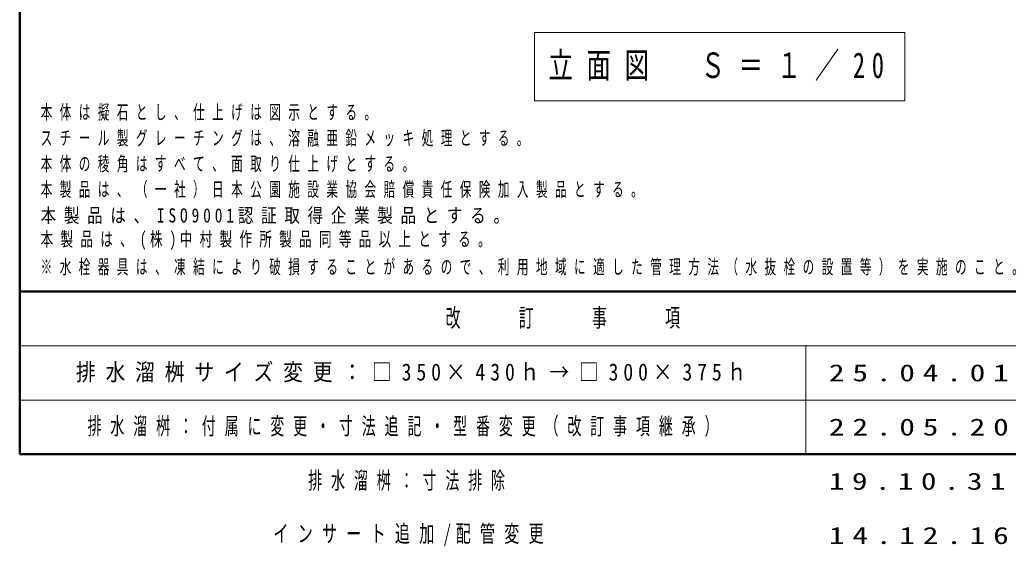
# Model space of a CAD drawing. Units: millimetres on the paper, scale 1:20. Extents: x -385 to 0, y -12 to 267.
# Drawn here: x -385 to -257.3, y -11.9 to 56.1 of the extents above; entities that cross this region are included whole.
import ezdxf

# ---------------------------------------------------------------- set-up
doc = ezdxf.new("R2010")
doc.units = ezdxf.units.MM
doc.layers.add('1_20', color=7, linetype='Continuous', lineweight=13)
doc.layers.add('LY_5', color=7, linetype='Continuous', lineweight=13)
doc.layers.add('99', color=7, linetype='Continuous')
doc.layers.add('CLASS1', color=7, linetype='Continuous')
doc.styles.add('ＭＳ ゴシック', font='')
doc.styles.get('ＭＳ ゴシック').set_extended_font_data('MS Gothic')

msp = doc.modelspace()

# ---------------------------------------------------------------- linework, layer by layer
at = {"layer": '1_20'}
for p, q in [((-318.517, 54.437), (-318.517, 45.637)), ((-270.717, 54.437), (-318.517, 54.437)), ((-270.717, 45.637), (-270.717, 54.437)), ((-318.517, 45.637), (-270.717, 45.637))]:
    msp.add_line(p, q, dxfattribs=at)
at = {"layer": 'LY_5', "lineweight": 50}
for p, q in [((-385, 267), (-385, 0)), ((-385, 21), (0, 21)), ((-385, 0), (0, 0))]:
    msp.add_line(p, q, dxfattribs=at)
at = {"layer": 'LY_5'}
for p, q in [((-385, 14), (-243.5, 14)), ((-283.5, 14), (-283.5, 0)), ((-385, 7), (-243.5, 7))]:
    msp.add_line(p, q, dxfattribs=at)

# ---------------------------------------------------------------- texts
at = {"layer": '1_20', "insert": (-294.617, 50.037), "char_height": 3.299, "attachment_point": 5, "style": 'ＭＳ ゴシック'}
msp.add_mtext('\\T1.56;\\W0.7;立面図\u3000Ｓ＝１／20', dxfattribs=at)
at = {"layer": '99', "char_height": 2.199, "attachment_point": 4, "style": 'ＭＳ ゴシック'}
for s, insert in [('\\T1.5;\\W0.85;排水溜桝サイズ変更：□350×430ｈ→□300×375ｈ', (-377.75, 10.5)), ('\\T1.5;\\W1.35;25.04.01', (-280.5, 10.5)), ('\\T1.64;\\W0.6;排水溜桝：付属に変更・寸法追記・型番変更（改訂事項継承）', (-376.25, 3.5)), ('\\T1.5;\\W1.35;22.05.20', (-280.5, 3.5)), ('\\T1.64;\\W0.6;排水溜桝：寸法排除', (-347.75, -3.5)), ('\\T1.47;\\W1.35;19.10.31', (-280.5, -3.5)), ('\\T1.61;\\W0.65;インサート追加/配管変更', (-352.25, -10.5)), ('\\T1.5;\\W1.35;14.12.16', (-280.5, -10.5))]:
    msp.add_mtext(s, dxfattribs=dict(at, insert=insert))
at = {"layer": 'CLASS1', "char_height": 1.833, "attachment_point": 7, "style": 'ＭＳ ゴシック'}
for s, insert in [('\\T1.64;\\W0.6;本体は擬石とし、仕上げは図示とする。', (-382.305, 43.054)), ('\\T1.64;\\W0.6;スチール製グレーチングは、溶融亜鉛メッキ処理とする。', (-382.305, 39.72)), ('\\T1.64;\\W0.6;本体の稜角はすべて、面取り仕上げとする。', (-382.305, 36.387)), ('\\T1.64;\\W0.6;本製品は、（一社）日本公園施設業協会賠償責任保険加入製品とする。', (-382.305, 33.054)), ('\\T1.5;\\W0.8;本製品は、ISO9001認証取得企業製品とする。', (-382.305, 29.72)), ('\\T1.58;\\W0.65;本製品は、(株)中村製作所製品同等品以上とする。', (-382.305, 26.387)), ('\\T1.64;\\W0.6;※水栓器具は、凍結により破損することがあるので、利用地域に適した管理方法（水抜栓の設置等）を実施のこと。', (-382.305, 23.054))]:
    msp.add_mtext(s, dxfattribs=dict(at, insert=insert))
at = {"layer": 'LY_5', "color": 4, "insert": (-314.25, 17.5), "char_height": 2.346, "attachment_point": 5, "style": 'ＭＳ ゴシック'}
msp.add_mtext('\\T1.64;\\W0.6;改\u3000\u3000訂\u3000\u3000事\u3000\u3000項', dxfattribs=at)

doc.saveas('drawing.dxf')
